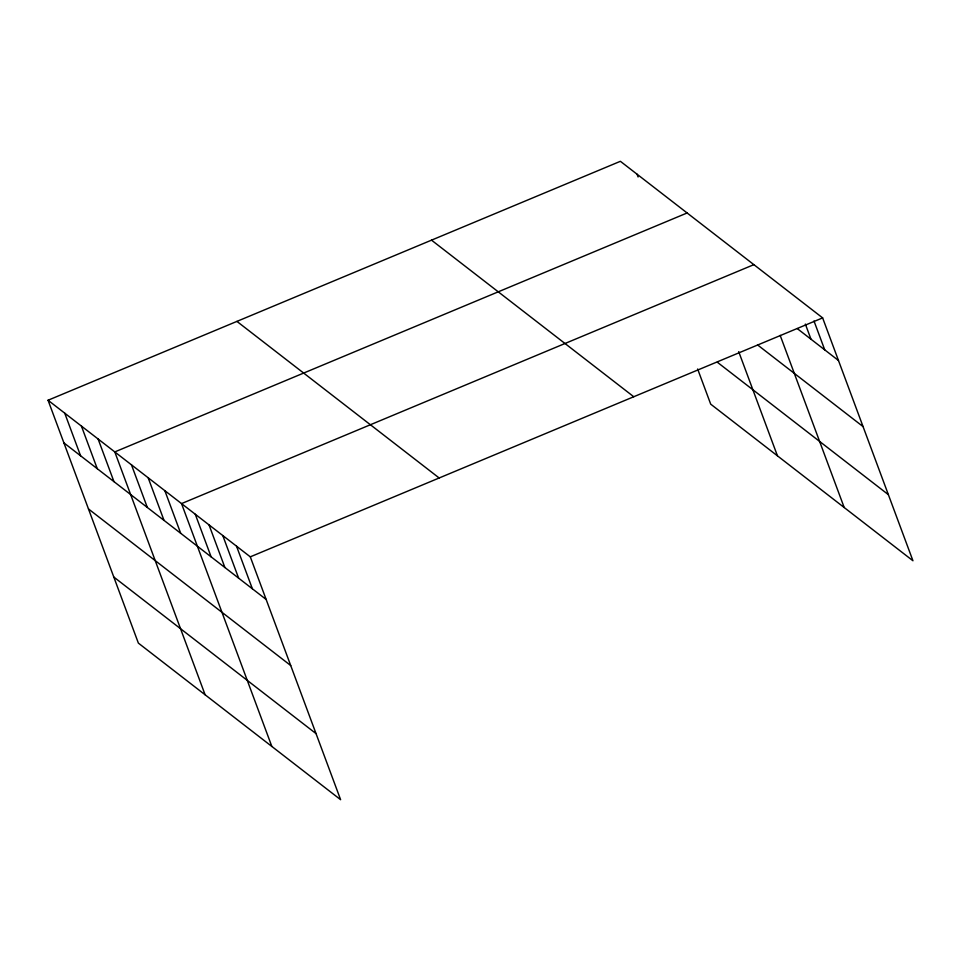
<?xml version="1.0" encoding="UTF-8"?>
<svg xmlns="http://www.w3.org/2000/svg" width="961" height="961" viewBox="0 0 961 961"><rect width="100%" height="100%" fill="white"/><g stroke="black" fill="none" stroke-linecap="round" stroke-linejoin="round"><path stroke-width="1.44" d="M48.05 400.244L250.292 556.839L340.614 799.696L138.372 643.113L48.05 400.244L620.386 161.304L822.628 317.887L912.95 560.756L710.708 404.161L697.638 369.012M687.127 212.97L114.791 451.922L205.113 694.791M753.868 264.647L181.533 503.6L271.843 746.457M250.292 556.839L822.628 317.887M797.222 328.554L838.472 360.495M757.58 344.927L863.05 426.588M717.278 362.189L888.372 494.663M431.513 240.154L633.755 396.737M236.923 321.394L439.165 477.989M63.894 442.865L266.137 599.448M88.472 508.946L290.715 665.529M113.794 577.032L316.037 733.615M813.991 320.986L824.73 349.852M805.354 324.085L810.976 339.209M780.176 335.377L844.19 507.504M738.697 351.63L777.449 455.838M637.071 174.217L638.092 176.968M236.538 546.196L252.383 588.805M222.784 535.541L238.628 578.15M209.03 524.898L224.886 567.507M195.275 514.243L211.132 556.863M164.848 490.675L180.692 533.295M148.162 477.761L164.007 520.369M131.477 464.848L147.321 507.456M98.106 439.009L113.951 481.617M81.421 426.083L97.265 468.704M64.735 413.17L80.58 455.778"/></g></svg>
